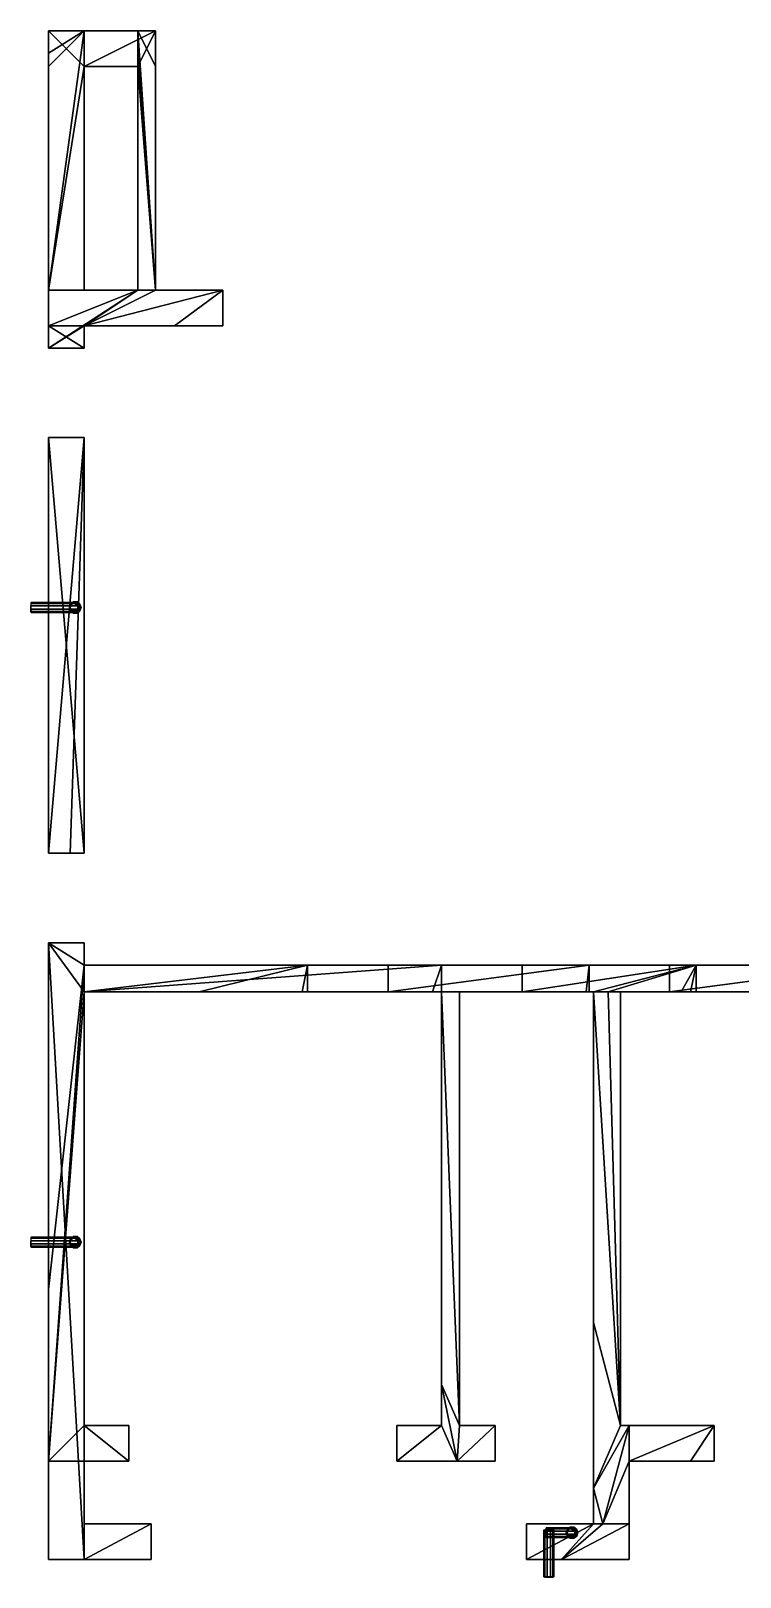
# Model space of a CAD drawing. Header units: millimetres. Extents: x -396 to 23232, y -842 to 31800.
# Drawn here: x -396 to 7540, y -396 to 16900 of the extents above; entities that cross this region are included whole.
import ezdxf

# ---------------------------------------------------------------- set-up
doc = ezdxf.new("R2010")
doc.units = ezdxf.units.MM
doc.layers.add('АР_3D_стены', color=8, linetype='Continuous')
doc.layers.add('ВК_3D_Арматура', color=7, linetype='Continuous', true_color=0xb48c3c)
doc.layers.add('ВК_3D_К2', color=7, linetype='Continuous', true_color=0x2563eb)

msp = doc.modelspace()

# ---------------------------------------------------------------- meshes
at = {"layer": 'АР_3D_стены'}
mesh = msp.add_polyface(dxfattribs=at)
corners = [(1750, 14000), (1750, 13600), (1209, 13600), (1209, 13600, 3650), (1750, 13600, 3650), (1750, 14000, 3650), (800, 16900), (1000, 16900), (1000, 16500), (1000, 16500, 3650), (1000, 16900, 3650), (800, 16900, 3650), (-200, 13600), (-200, 14000), (800, 14000), (800, 14000, 3650), (-200, 14000, 3650), (-200, 13600, 3650), (200, 13350), (-200, 13350), (-200, 13350, 3650), (200, 13350, 3650), (200, 13600), (200, 13600, 3650), (1000, 14000), (1000, 14000, 3650), (800, 16650), (800, 16650, 3650), (800, 16500), (800, 16500, 3650)]
mesh.append_faces([[corners[k] for k in face] for face in [(0, 1, 2), (3, 4, 5), (6, 7, 8), (9, 10, 11), (12, 13, 14), (15, 16, 17), (18, 19, 12), (17, 20, 21), (0, 2, 22), (23, 3, 5), (6, 8, 24), (25, 9, 11), (22, 18, 12), (17, 21, 23), (24, 0, 22), (23, 5, 25), (26, 6, 24), (25, 11, 27), (22, 12, 14), (15, 17, 23), (28, 26, 24), (25, 27, 29), (24, 22, 14), (15, 23, 25), (14, 28, 24), (25, 29, 15), (2, 22, 23, 3), (22, 18, 21, 23), (18, 19, 20, 21), (19, 12, 17, 20), (12, 13, 16, 17), (13, 14, 15, 16), (14, 28, 29, 15), (28, 26, 27, 29), (26, 6, 11, 27), (6, 7, 10, 11), (7, 8, 9, 10), (8, 24, 25, 9), (24, 0, 5, 25), (0, 1, 4, 5), (1, 2, 3, 4)]])
mesh = msp.add_polyface(dxfattribs=at)
corners = [(-200, 16650), (-200, 16900), (200, 16900), (200, 16900, 3650), (-200, 16900, 3650), (-200, 16650, 3650), (-200, 16500), (-200, 16500, 3650), (200, 14000), (-200, 14000), (-200, 14000, 3650), (200, 14000, 3650), (200, 16500), (200, 16500, 3650)]
mesh.append_faces([[corners[k] for k in face] for face in [(0, 1, 2), (3, 4, 5), (6, 0, 2), (3, 5, 7), (2, 8, 9), (10, 11, 3), (9, 6, 2), (3, 7, 10), (0, 1, 4, 5), (1, 2, 3, 4), (2, 12, 13, 3), (12, 12, 13, 13), (12, 8, 11, 13), (8, 9, 10, 11), (9, 9, 10, 10), (9, 6, 7, 10), (6, 0, 5, 7)]])
mesh = msp.add_polyface(dxfattribs=at)
corners = [(200, 16500, 4050), (200, 14000, 4050), (-200, 14000, 4050), (-200, 14000, 7550), (200, 14000, 7550), (200, 16500, 7550), (-200, 13350, 4050), (800, 14000, 4050), (800, 14000, 7550), (-200, 13350, 7550), (200, 13600, 4050), (200, 13350, 4050), (200, 13350, 7550), (200, 13600, 7550), (1750, 14000, 4050), (1750, 13600, 4050), (1750, 13600, 7550), (1750, 14000, 7550), (-200, 16900, 4050), (-200, 16900, 7550), (1000, 14000, 4050), (1000, 14000, 7550), (1000, 16900, 4050), (1000, 16900, 7550), (800, 16500, 4050), (800, 16500, 7550), (43, 13350, 4050), (43, 13350, 7550), (-200, 13600, 4050), (-200, 13600, 7550), (-200, 16500, 4050), (-200, 16500, 7550), (1000, 16500, 4050), (1000, 16500, 7550), (1487, 13600, 4050), (1487, 13600, 7550)]
mesh.append_faces([[corners[k] for k in face] for face in [(0, 1, 2), (3, 4, 5), (6, 2, 7), (8, 3, 9), (10, 11, 6), (9, 12, 13), (14, 15, 10), (13, 16, 17), (0, 2, 18), (19, 3, 5), (10, 6, 7), (8, 9, 13), (20, 14, 10), (13, 17, 21), (0, 18, 22), (23, 19, 5), (20, 10, 7), (8, 13, 21), (24, 0, 22), (23, 5, 25), (20, 7, 24), (25, 8, 21), (24, 22, 20), (21, 23, 25), (26, 6, 9, 27), (6, 28, 29, 9), (28, 2, 3, 29), (2, 2, 3, 3), (2, 30, 31, 3), (30, 18, 19, 31), (18, 22, 23, 19), (22, 32, 33, 23), (32, 20, 21, 33), (20, 14, 17, 21), (14, 15, 16, 17), (15, 34, 35, 16), (34, 10, 13, 35), (10, 11, 12, 13), (11, 26, 27, 12), (0, 1, 4, 5), (1, 7, 8, 4), (7, 24, 25, 8), (24, 0, 5, 25)]])
mesh = msp.add_polyface(dxfattribs=at)
corners = [(-200, 12350), (200, 12350), (200, 7700), (200, 7700, 3650), (200, 12350, 3650), (-200, 12350, 3650), (-200, 7700), (-200, 7700, 3650)]
mesh.append_faces([[corners[k] for k in face] for face in [(0, 1, 2), (3, 4, 5), (2, 6, 0), (5, 7, 3), (1, 2, 3, 4), (2, 6, 7, 3), (6, 0, 5, 7), (0, 1, 4, 5)]])
mesh = msp.add_polyface(dxfattribs=at)
corners = [(200, 12350, 4050), (200, 7700, 4050), (43, 7700, 4050), (43, 7700, 7550), (200, 7700, 7550), (200, 12350, 7550), (-200, 7700, 4050), (-200, 12350, 4050), (-200, 12350, 7550), (-200, 7700, 7550)]
mesh.append_faces([[corners[k] for k in face] for face in [(0, 1, 2), (3, 4, 5), (6, 7, 0), (5, 8, 9), (0, 2, 6), (9, 3, 5), (2, 6, 9, 3), (6, 7, 8, 9), (7, 0, 5, 8), (0, 1, 4, 5), (1, 2, 3, 4)]])
mesh = msp.add_polyface(dxfattribs=at)
corners = [(4200, 6450), (4200, 6150), (4097, 6150), (4097, 6150, 3650), (4200, 6150, 3650), (4200, 6450, 3650), (-200, 6700), (200, 6700), (200, 6450), (200, 6450, 3650), (200, 6700, 3650), (-200, 6700, 3650), (200, -200), (-200, -200), (-200, -200, 3650), (200, -200, 3650), (200, 6150), (200, 6150, 3650)]
mesh.append_faces([[corners[k] for k in face] for face in [(0, 1, 2), (3, 4, 5), (6, 7, 8), (9, 10, 11), (12, 13, 6), (11, 14, 15), (0, 2, 16), (17, 3, 5), (16, 12, 6), (11, 15, 17), (8, 0, 16), (17, 5, 9), (16, 6, 8), (9, 11, 17), (1, 2, 3, 4), (2, 16, 17, 3), (16, 12, 15, 17), (12, 13, 14, 15), (13, 6, 11, 14), (6, 7, 10, 11), (7, 8, 9, 10), (8, 0, 5, 9), (0, 1, 4, 5)]])
mesh = msp.add_polyface(dxfattribs=at)
corners = [(200, 1300, 4050), (700, 1300, 4050), (700, 900, 4050), (700, 900, 7550), (700, 1300, 7550), (200, 1300, 7550), (2700, 6450, 4050), (2700, 6150, 4050), (2640, 6150, 4050), (2640, 6150, 7550), (2700, 6150, 7550), (2700, 6450, 7550), (-200, 6700, 4050), (200, 6700, 4050), (200, 6450, 4050), (200, 6450, 7550), (200, 6700, 7550), (-200, 6700, 7550), (1487, 6150, 4050), (1487, 6150, 7550), (-200, 2819, 4050), (-200, 2819, 7550), (200, 6150, 4050), (200, 6150, 7550), (-200, 900, 4050), (-200, 900, 7550), (200, 900, 4050), (200, 900, 7550)]
mesh.append_faces([[corners[k] for k in face] for face in [(0, 1, 2), (3, 4, 5), (6, 7, 8), (9, 10, 11), (12, 13, 14), (15, 16, 17), (6, 8, 18), (19, 9, 11), (20, 12, 14), (15, 17, 21), (6, 18, 22), (23, 19, 11), (24, 20, 14), (15, 21, 25), (14, 6, 22), (23, 11, 15), (24, 14, 22), (23, 15, 25), (24, 22, 0), (5, 23, 25), (2, 24, 0), (5, 25, 3), (26, 26, 27, 27), (26, 24, 25, 27), (24, 20, 21, 25), (20, 12, 17, 21), (12, 13, 16, 17), (13, 14, 15, 16), (14, 6, 11, 15), (6, 7, 10, 11), (7, 8, 9, 10), (8, 18, 19, 9), (18, 22, 23, 19), (22, 0, 5, 23), (0, 1, 4, 5), (1, 2, 3, 4), (2, 26, 27, 3)]])
mesh = msp.add_polyface(dxfattribs=at)
corners = [(5850, 6450, 4050), (5850, 6150, 4050), (5819, 6150, 4050), (5819, 6150, 7550), (5850, 6150, 7550), (5850, 6450, 7550), (3600, 6150, 4050), (3600, 6450, 4050), (3600, 6450, 7550), (3600, 6150, 7550)]
mesh.append_faces([[corners[k] for k in face] for face in [(0, 1, 2), (3, 4, 5), (6, 7, 0), (5, 8, 9), (0, 2, 6), (9, 3, 5), (2, 6, 9, 3), (6, 7, 8, 9), (7, 0, 5, 8), (0, 1, 4, 5), (1, 2, 3, 4)]])
mesh = msp.add_polyface(dxfattribs=at)
corners = [(5150, -200), (5150, 200), (5900, 200), (5900, 200, 3650), (5150, 200, 3650), (5150, -200, 3650), (6300, 200), (6300, -200), (5541, -200), (5541, -200, 3650), (6300, -200, 3650), (6300, 200, 3650), (6300, 900), (6003, 200), (6003, 200, 3650), (6300, 900, 3650), (7250, 1300), (7250, 900), (6985, 900), (6985, 900, 3650), (7250, 900, 3650), (7250, 1300, 3650), (6062, 6150), (6200, 6150), (6200, 1300), (6200, 1300, 3650), (6200, 6150, 3650), (6062, 6150, 3650), (7050, 6450), (7050, 6150), (6985, 6150), (6985, 6150, 3650), (7050, 6150, 3650), (7050, 6450, 3650), (5100, 6150), (5100, 6450), (5100, 6450, 3650), (5100, 6150, 3650), (6880, 6150), (6880, 6150, 3650), (5900, 6150), (5900, 6150, 3650), (6300, 1300), (6300, 1300, 3650), (5900, 600), (5900, 600, 3650), (5900, 2450), (5900, 2450, 3650), (5900, 1300), (5900, 1300, 3650)]
mesh.append_faces([[corners[k] for k in face] for face in [(0, 1, 2), (3, 4, 5), (6, 7, 8), (9, 10, 11), (12, 6, 13), (14, 11, 15), (16, 17, 18), (19, 20, 21), (22, 23, 24), (25, 26, 27), (28, 29, 30), (31, 32, 33), (34, 35, 28), (33, 36, 37), (8, 0, 2), (3, 5, 9), (13, 6, 8), (9, 11, 14), (16, 18, 12), (15, 19, 21), (28, 30, 38), (39, 31, 33), (40, 34, 28), (33, 37, 41), (13, 8, 2), (3, 9, 14), (42, 16, 12), (15, 21, 43), (28, 38, 22), (27, 39, 33), (13, 2, 44), (45, 3, 14), (42, 12, 13), (14, 15, 43), (40, 28, 22), (27, 33, 41), (42, 13, 44), (45, 14, 43), (40, 22, 24), (25, 27, 41), (24, 42, 44), (45, 43, 25), (46, 40, 24), (25, 41, 47), (44, 46, 24), (25, 47, 45), (48, 48, 49, 49), (48, 46, 47, 49), (46, 40, 41, 47), (40, 34, 37, 41), (34, 35, 36, 37), (35, 28, 33, 36), (28, 29, 32, 33), (29, 30, 31, 32), (30, 38, 39, 31), (38, 22, 27, 39), (22, 23, 26, 27), (23, 24, 25, 26), (24, 42, 43, 25), (42, 16, 21, 43), (16, 17, 20, 21), (17, 18, 19, 20), (18, 12, 15, 19), (12, 6, 11, 15), (6, 13, 14, 11), (13, 6, 11, 14), (6, 7, 10, 11), (7, 8, 9, 10), (8, 0, 5, 9), (0, 1, 4, 5), (1, 2, 3, 4), (2, 44, 45, 3), (44, 48, 49, 45)]])
mesh = msp.add_polyface(dxfattribs=at)
corners = [(8400, 1300, 4050), (8200, 1300, 4050), (8200, 6150, 4050), (8200, 6150, 7550), (8200, 1300, 7550), (8400, 1300, 7550), (9002, 6450, 4050), (9002, 6150, 4050), (8707, 6150, 4050), (8707, 6150, 7550), (9002, 6150, 7550), (9002, 6450, 7550), (6750, 6150, 4050), (6750, 6450, 4050), (6750, 6450, 7550), (6750, 6150, 7550), (8400, 6150, 4050), (8400, 6150, 7550)]
mesh.append_faces([[corners[k] for k in face] for face in [(0, 1, 2), (3, 4, 5), (6, 7, 8), (9, 10, 11), (12, 13, 6), (11, 14, 15), (2, 12, 6), (11, 15, 3), (16, 0, 2), (3, 5, 17), (6, 8, 16), (17, 9, 11), (16, 2, 6), (11, 3, 17), (2, 12, 15, 3), (12, 13, 14, 15), (13, 6, 11, 14), (6, 7, 10, 11), (7, 8, 9, 10), (8, 16, 17, 9), (16, 16, 17, 17), (16, 0, 5, 17), (0, 1, 4, 5), (1, 2, 3, 4)]])
mesh = msp.add_polyface(dxfattribs=at)
corners = [(3700, 900, 4050), (3700, 1300, 4050), (4200, 1300, 4050), (4200, 1300, 7550), (3700, 1300, 7550), (3700, 900, 7550), (4800, 1300, 4050), (4800, 900, 4050), (4375, 900, 4050), (4375, 900, 7550), (4800, 900, 7550), (4800, 1300, 7550), (4200, 6150, 4050), (4400, 6150, 4050), (4400, 1300, 4050), (4400, 1300, 7550), (4400, 6150, 7550), (4200, 6150, 7550), (4200, 1758, 4050), (4200, 1758, 7550)]
mesh.append_faces([[corners[k] for k in face] for face in [(0, 1, 2), (3, 4, 5), (6, 7, 8), (9, 10, 11), (12, 13, 14), (15, 16, 17), (8, 0, 2), (3, 5, 9), (14, 6, 8), (9, 11, 15), (18, 12, 14), (15, 17, 19), (8, 2, 18), (19, 3, 9), (18, 14, 8), (9, 15, 19), (18, 12, 17, 19), (12, 13, 16, 17), (13, 14, 15, 16), (14, 6, 11, 15), (6, 7, 10, 11), (7, 8, 9, 10), (8, 0, 5, 9), (0, 1, 4, 5), (1, 2, 3, 4), (2, 18, 19, 3)]])
mesh = msp.add_polyface(dxfattribs=at)
corners = [(200, -200), (200, 200), (950, 200), (950, 200, 3650), (200, 200, 3650), (200, -200, 3650), (950, -200), (950, -200, 3650)]
mesh.append_faces([[corners[k] for k in face] for face in [(0, 1, 2), (3, 4, 5), (2, 6, 0), (5, 7, 3), (1, 2, 3, 4), (2, 6, 7, 3), (6, 0, 5, 7), (0, 1, 4, 5)]])
at = {"layer": 'ВК_3D_Арматура', "color": 8, "true_color": 0x78716c}
mesh = msp.add_polyface(dxfattribs=at)
corners = [(165, 10450, 920), (153, 10488, 920), (153, 10488, 1080), (165, 10450, 1080), (120, 10512, 920), (120, 10512, 1080), (80, 10512, 920), (80, 10512, 1080), (47, 10488, 920), (47, 10488, 1080), (35, 10450, 920), (35, 10450, 1080), (47, 10412, 920), (47, 10412, 1080), (80, 10388, 920), (80, 10388, 1080), (120, 10388, 920), (120, 10388, 1080), (153, 10412, 920), (153, 10412, 1080)]
mesh.append_faces([[corners[k] for k in face] for face in [(0, 1, 2, 3), (1, 4, 5, 2), (4, 6, 7, 5), (6, 8, 9, 7), (8, 10, 11, 9), (10, 12, 13, 11), (12, 14, 15, 13), (14, 16, 17, 15), (16, 18, 19, 17), (18, 0, 3, 19), (18, 16, 14, 12), (3, 2, 5, 7)]])
mesh = msp.add_polyface(dxfattribs=at)
corners = [(165, 3350, 920), (153, 3388, 920), (153, 3388, 1080), (165, 3350, 1080), (120, 3412, 920), (120, 3412, 1080), (80, 3412, 920), (80, 3412, 1080), (47, 3388, 920), (47, 3388, 1080), (35, 3350, 920), (35, 3350, 1080), (47, 3312, 920), (47, 3312, 1080), (80, 3288, 920), (80, 3288, 1080), (120, 3288, 920), (120, 3288, 1080), (153, 3312, 920), (153, 3312, 1080)]
mesh.append_faces([[corners[k] for k in face] for face in [(0, 1, 2, 3), (1, 4, 5, 2), (4, 6, 7, 5), (6, 8, 9, 7), (8, 10, 11, 9), (10, 12, 13, 11), (12, 14, 15, 13), (14, 16, 17, 15), (16, 18, 19, 17), (18, 0, 3, 19), (18, 16, 14, 12), (3, 2, 5, 7)]])
mesh = msp.add_polyface(dxfattribs=at)
corners = [(5725, 100, 920), (5713, 138, 920), (5713, 138, 1080), (5725, 100, 1080), (5680, 162, 920), (5680, 162, 1080), (5640, 162, 920), (5640, 162, 1080), (5607, 138, 920), (5607, 138, 1080), (5595, 100, 920), (5595, 100, 1080), (5607, 62, 920), (5607, 62, 1080), (5640, 38, 920), (5640, 38, 1080), (5680, 38, 920), (5680, 38, 1080), (5713, 62, 920), (5713, 62, 1080)]
mesh.append_faces([[corners[k] for k in face] for face in [(0, 1, 2, 3), (1, 4, 5, 2), (4, 6, 7, 5), (6, 8, 9, 7), (8, 10, 11, 9), (10, 12, 13, 11), (12, 14, 15, 13), (14, 16, 17, 15), (16, 18, 19, 17), (18, 0, 3, 19), (18, 16, 14, 12), (3, 2, 5, 7)]])
at = {"layer": 'ВК_3D_К2'}
mesh = msp.add_polyface(dxfattribs=at)
corners = [(130, 10395, -129), (129, 10406, -97), (-396, 10406, -108), (-395, 10395, -140), (129, 10433, -77), (-396, 10433, -88), (129, 10467, -77), (-396, 10467, -88), (129, 10494, -97), (-396, 10494, -108), (130, 10505, -129), (-395, 10505, -140), (131, 10494, -162), (-394, 10494, -172), (131, 10467, -182), (-394, 10467, -192), (131, 10433, -182), (-394, 10433, -192), (131, 10406, -162), (-394, 10406, -172)]
mesh.append_faces([[corners[k] for k in face] for face in [(0, 1, 2, 3), (1, 4, 5, 2), (4, 6, 7, 5), (6, 8, 9, 7), (8, 10, 11, 9), (10, 12, 13, 11), (12, 14, 15, 13), (14, 16, 17, 15), (16, 18, 19, 17), (18, 0, 3, 19), (18, 16, 14, 12), (3, 2, 5, 7)]])
mesh = msp.add_polyface(dxfattribs=at)
corners = [(155, 10450, 8050), (144, 10482, 8050), (144, 10482, -160), (155, 10450, -160), (117, 10502, 8050), (117, 10502, -160), (83, 10502, 8050), (83, 10502, -160), (56, 10482, 8050), (56, 10482, -160), (45, 10450, 8050), (45, 10450, -160), (56, 10418, 8050), (56, 10418, -160), (83, 10398, 8050), (83, 10398, -160), (117, 10398, 8050), (117, 10398, -160), (144, 10418, 8050), (144, 10418, -160)]
mesh.append_faces([[corners[k] for k in face] for face in [(0, 1, 2, 3), (1, 4, 5, 2), (4, 6, 7, 5), (6, 8, 9, 7), (8, 10, 11, 9), (10, 12, 13, 11), (12, 14, 15, 13), (14, 16, 17, 15), (16, 18, 19, 17), (18, 0, 3, 19), (18, 16, 14, 12), (3, 2, 5, 7)]])
mesh = msp.add_polyface(dxfattribs=at)
corners = [(130, 3295, -129), (129, 3306, -97), (-396, 3306, -108), (-395, 3295, -140), (129, 3333, -77), (-396, 3333, -88), (129, 3367, -77), (-396, 3367, -88), (129, 3394, -97), (-396, 3394, -108), (130, 3405, -129), (-395, 3405, -140), (131, 3394, -162), (-394, 3394, -172), (131, 3367, -182), (-394, 3367, -192), (131, 3333, -182), (-394, 3333, -192), (131, 3306, -162), (-394, 3306, -172)]
mesh.append_faces([[corners[k] for k in face] for face in [(0, 1, 2, 3), (1, 4, 5, 2), (4, 6, 7, 5), (6, 8, 9, 7), (8, 10, 11, 9), (10, 12, 13, 11), (12, 14, 15, 13), (14, 16, 17, 15), (16, 18, 19, 17), (18, 0, 3, 19), (18, 16, 14, 12), (3, 2, 5, 7)]])
mesh = msp.add_polyface(dxfattribs=at)
corners = [(155, 3350, 8050), (144, 3382, 8050), (144, 3382, -160), (155, 3350, -160), (117, 3402, 8050), (117, 3402, -160), (83, 3402, 8050), (83, 3402, -160), (56, 3382, 8050), (56, 3382, -160), (45, 3350, 8050), (45, 3350, -160), (56, 3318, 8050), (56, 3318, -160), (83, 3298, 8050), (83, 3298, -160), (117, 3298, 8050), (117, 3298, -160), (144, 3318, 8050), (144, 3318, -160)]
mesh.append_faces([[corners[k] for k in face] for face in [(0, 1, 2, 3), (1, 4, 5, 2), (4, 6, 7, 5), (6, 8, 9, 7), (8, 10, 11, 9), (10, 12, 13, 11), (12, 14, 15, 13), (14, 16, 17, 15), (16, 18, 19, 17), (18, 0, 3, 19), (18, 16, 14, 12), (3, 2, 5, 7)]])
mesh = msp.add_polyface(dxfattribs=at)
corners = [(5455, 130, -135), (5444, 129, -102), (5444, -396, -113), (5455, -395, -145), (5417, 129, -82), (5417, -396, -93), (5383, 129, -82), (5383, -396, -93), (5356, 129, -102), (5356, -396, -113), (5345, 130, -135), (5345, -395, -145), (5356, 131, -167), (5356, -394, -177), (5383, 131, -187), (5383, -394, -197), (5417, 131, -187), (5417, -394, -197), (5444, 131, -167), (5444, -394, -177)]
mesh.append_faces([[corners[k] for k in face] for face in [(0, 1, 2, 3), (1, 4, 5, 2), (4, 6, 7, 5), (6, 8, 9, 7), (8, 10, 11, 9), (10, 12, 13, 11), (12, 14, 15, 13), (14, 16, 17, 15), (16, 18, 19, 17), (18, 0, 3, 19), (18, 16, 14, 12), (3, 2, 5, 7)]])
mesh = msp.add_polyface(dxfattribs=at)
corners = [(5690, 45, -129), (5689, 56, -97), (5369, 56, -103), (5370, 45, -136), (5689, 83, -77), (5369, 83, -84), (5689, 117, -77), (5369, 117, -84), (5689, 144, -97), (5369, 144, -103), (5690, 155, -129), (5370, 155, -136), (5691, 144, -162), (5371, 144, -168), (5691, 117, -182), (5371, 117, -188), (5691, 83, -182), (5371, 83, -188), (5691, 56, -162), (5371, 56, -168)]
mesh.append_faces([[corners[k] for k in face] for face in [(0, 1, 2, 3), (1, 4, 5, 2), (4, 6, 7, 5), (6, 8, 9, 7), (8, 10, 11, 9), (10, 12, 13, 11), (12, 14, 15, 13), (14, 16, 17, 15), (16, 18, 19, 17), (18, 0, 3, 19), (18, 16, 14, 12), (3, 2, 5, 7)]])
mesh = msp.add_polyface(dxfattribs=at)
corners = [(5715, 100, 4080), (5704, 132, 4080), (5704, 132, -160), (5715, 100, -160), (5677, 152, 4080), (5677, 152, -160), (5643, 152, 4080), (5643, 152, -160), (5616, 132, 4080), (5616, 132, -160), (5605, 100, 4080), (5605, 100, -160), (5616, 68, 4080), (5616, 68, -160), (5643, 48, 4080), (5643, 48, -160), (5677, 48, 4080), (5677, 48, -160), (5704, 68, 4080), (5704, 68, -160)]
mesh.append_faces([[corners[k] for k in face] for face in [(0, 1, 2, 3), (1, 4, 5, 2), (4, 6, 7, 5), (6, 8, 9, 7), (8, 10, 11, 9), (10, 12, 13, 11), (12, 14, 15, 13), (14, 16, 17, 15), (16, 18, 19, 17), (18, 0, 3, 19), (18, 16, 14, 12), (3, 2, 5, 7)]])

doc.saveas('drawing.dxf')
